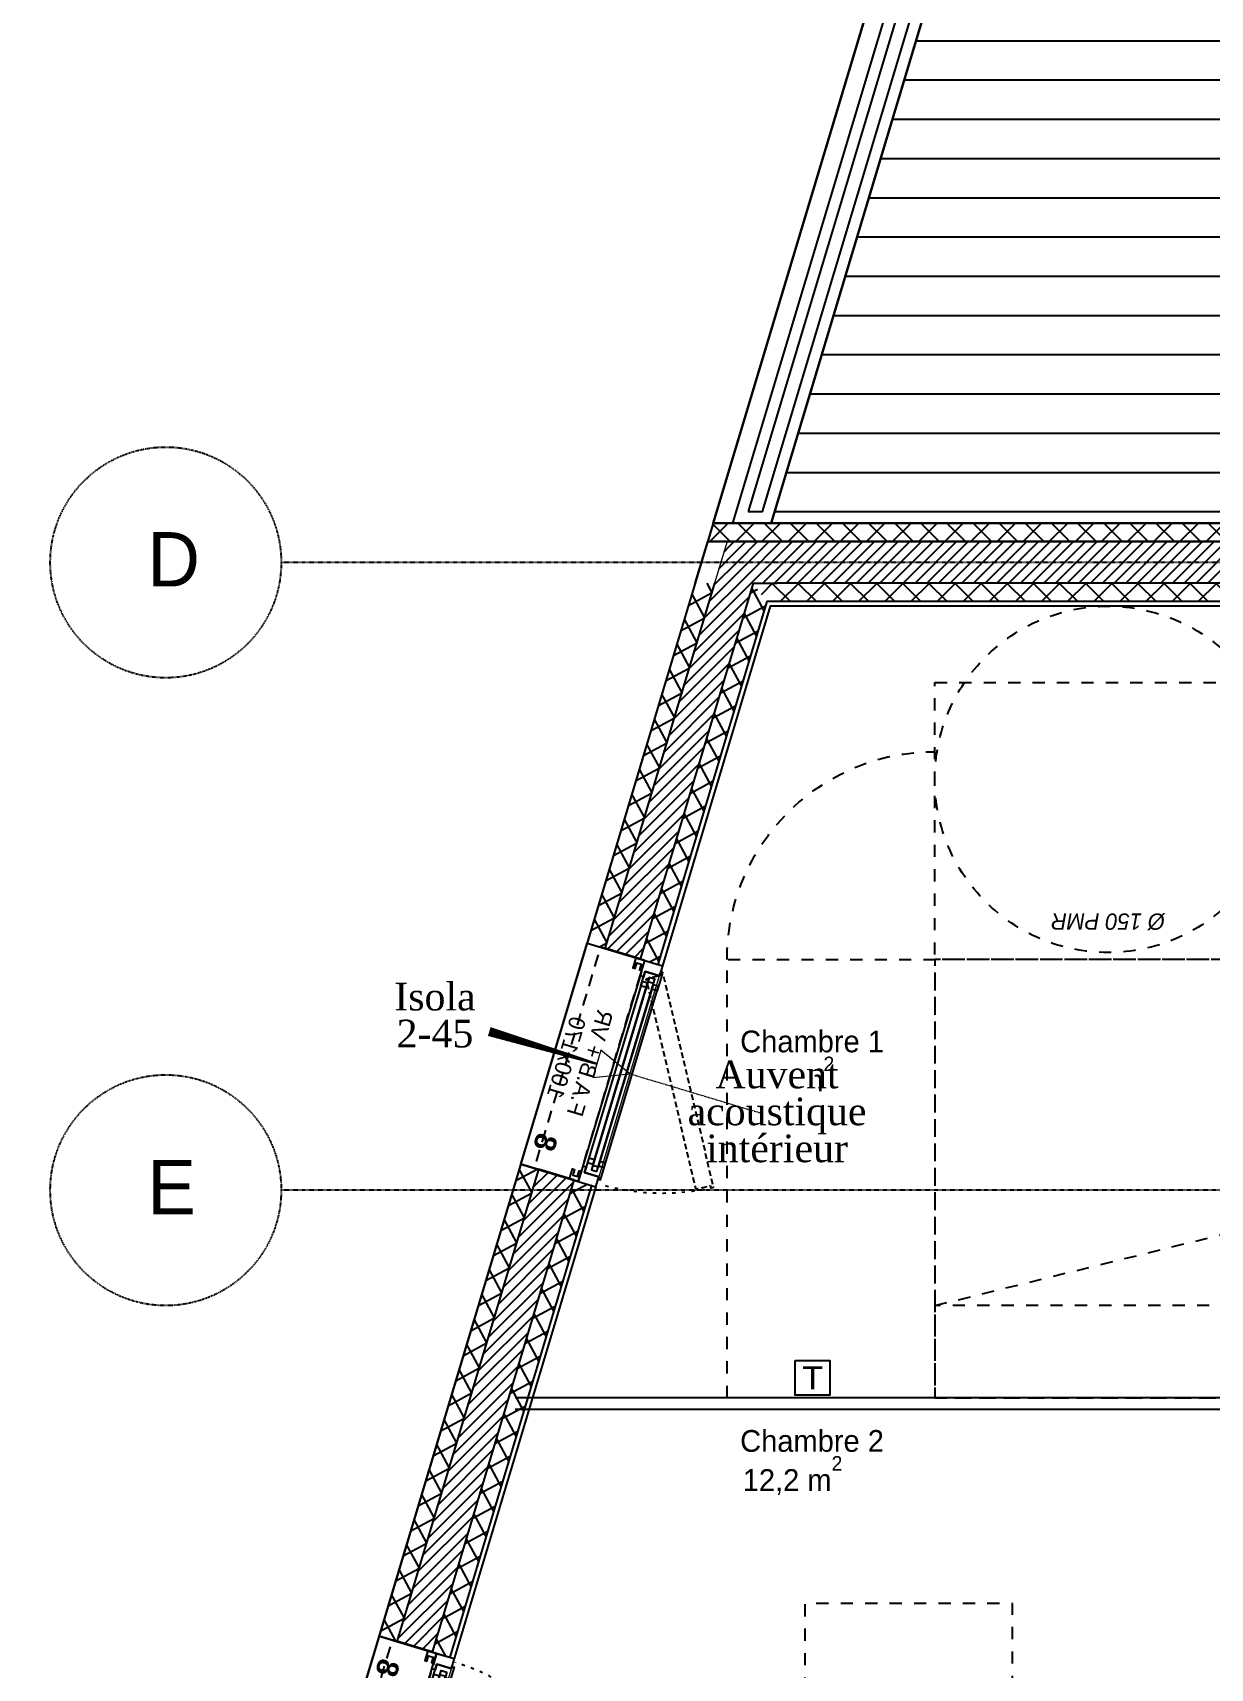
# Model space of a CAD drawing. Extents: x -2932 to 12371, y 2178 to 6224.
# Drawn here: x 2853 to 3363, y 3054 to 3763 of the extents above; entities that cross this region are included whole.
import ezdxf

# ---------------------------------------------------------------- set-up
doc = ezdxf.new("R2010")
doc.units = 0
for name, pattern in [('ACAD_ISO03W100', [0.295276, 0.11811, -0.177165]), ('Style de ligne -1', [0.41664, 0.20828, -0.20836]), ('Style de ligne -14', [0.147638, 0.098425, -0.049213]), ('Style de ligne -17', [0.347222, 0.20828, -0.138942]), ('Style de ligne -18', [0.164042, 0.054681, -0.109361]), ('Style de ligne -5', [0.20828, 0.069425, -0.138855]), ('VW-01', [0.41656, 0.20828, -0.20828])]:
    doc.linetypes.add(name, pattern=pattern)
for name, color, linetype in [('B amÈnagement intÈrieur_Hatch', 252, 'Continuous'), ('B aménagement intérieur', 252, 'Continuous'), ('B GÈnÈral_Hatch', 252, 'Continuous'), ('B Général', 252, 'Continuous'), ('C ANNOTATIONS-axes horizontaux', 252, 'Style de ligne -1'), ('C ANNOTATIONS-PMR', 252, 'Style de ligne -5'), ('C ANNOTATIONS-prestations', 252, 'Continuous'), ('C ANNOTATIONS-texte', 252, 'Continuous'), ('C ANNOTATIONS-texte surfaces', 252, 'Continuous'), ('D SURFACES-shab', 252, 'Continuous'), ('prlm-ELEC-CFA', 181, 'Continuous'), ('prlm-VMC', 93, 'Continuous')]:
    doc.layers.add(name, color=color, linetype=linetype)
doc.layers.add('prlm-ZEROPLOT', color=254, linetype='Continuous', plot=False)
doc.styles.add('Eurostile', font='')
doc.styles.add('Eurostile (bold)', font='')
doc.styles.add('Eurostile (italic)', font='')
doc.styles.add('prlm-vmc', font='pala.ttf', dxfattribs={"height": 14})
doc.styles.get("Standard").update_dxf_attribs({"font": 'isocp.shx', "height": 15})
doc.styles.get('Eurostile').set_extended_font_data('Eurostile')
doc.styles.get('Eurostile (bold)').set_extended_font_data('Eurostile', bold=True)
doc.styles.get('Eurostile (italic)').set_extended_font_data('Eurostile', italic=True)
pattern_1 = [(-61.70865, (0, 0), (7.044391, 3.791642), []), (28.29135, (0, 0), (3.791642, -7.044391), [])]
pattern_2 = [(45, (0, 0), (2.4253472, -2.6458333), [])]

# ---------------------------------------------------------------- blocks, each defined once
blk = doc.blocks.new('A n1.Rond 150_PMR')
at = {"layer": 'B Général', "linetype": 'VW-01', "ltscale": 25.4}
blk.add_circle((0, 0), 75, dxfattribs=at)
at = {"layer": 'B Général', "insert": (-61.5, 0), "char_height": 7.059, "attachment_point": 5, "rotation": 90, "line_spacing_factor": 0.894142, "style": 'Eurostile (italic)'}
blk.add_mtext('Ø 150 PMR', dxfattribs=at)
blk = doc.blocks.new('A n1.Lit 90.190')
at = {"layer": 'B Général', "linetype": 'VW-01', "ltscale": 25.4}
blk.add_line((45, 54.99), (-45, 20.35), dxfattribs=at)
at = {"layer": 'B Général', "linetype": 'VW-01', "ltscale": 25.4, "flags": 128}
for points in [[(-45, 95), (45, 95), (45, -95), (-45, -95)], [(-45, 95), (45, 95), (45, 54.99), (-45, 54.99)]]:
    blk.add_lwpolyline(points, close=True, dxfattribs=at)
blk = doc.blocks.new('A n1.Groupe-45-1')
at = {"layer": 'B Général', "linetype": 'VW-01', "ltscale": 25.4}
blk.add_line((70, -114.99), (-70, -80.35), dxfattribs=at)
at = {"layer": 'B Général', "linetype": 'VW-01', "ltscale": 25.4, "flags": 128}
for points in [[(-70, 35), (70, 35), (70, -155), (-70, -155)], [(-70, -114.99), (70, -114.99), (70, -155), (-70, -155)]]:
    blk.add_lwpolyline(points, close=True, dxfattribs=at)
blk = doc.blocks.new('A n1.Lit 140.190_PMR 2')
at = {"layer": 'B Général', "linetype": 'VW-01', "ltscale": 25.4, "flags": 128}
for points in [[(70, 155), (-70, 155), (-70, 35), (70, 35)], [(-70, -155), (-70, 35), (-160, 35), (-160, -155)], [(160, -155), (160, 35), (70, 35), (70, -155)]]:
    blk.add_lwpolyline(points, close=True, dxfattribs=at)
at = {"layer": 'B Général', "linetype": 'VW-01', "ltscale": 25.4}
for centre, start, end in [((-70, 35), 90, 180), ((70, 35), 0, 90)]:
    blk.add_arc(centre, 90, start, end, dxfattribs=at)
at = {"layer": 'B Général'}
blk.add_blockref('A n1.Groupe-45-1', (0, 0), dxfattribs=at)
blk = doc.blocks.new('A n1.T4 A 107 (2D)')
at = {"layer": 'B Général', "linetype": 'Continuous'}
for p, q in [((-143.5, 105.52), (-555.21, 105.52)), ((-143.5, 105.52), (-555.21, 105.52)), ((-143.5, 100.52), (-555.21, 100.52)), ((-143.5, 100.52), (-555.21, 100.52))]:
    blk.add_line(p, q, dxfattribs=at)
at = {"layer": 'D SURFACES-shab', "lineweight": 18, "flags": 128}
for points in [[(-143.5, 448.47), (-444.76, 448.52), (-547.72, 105.52), (-143.5, 105.5)], [(-143.5, 100.52), (-549.22, 100.52), (-631.48, -173.52), (-143.5, -173.52)]]:
    blk.add_lwpolyline(points, close=True, dxfattribs=at)
at = {"layer": 'B Général', "xscale": -1}
blk.add_blockref('A n1.Lit 140.190_PMR 2', (-303.5, 260.52), dxfattribs=at)
at = {"layer": 'B Général', "xscale": -1, "rotation": 180}
blk.add_blockref('A n1.Lit 90.190', (-384.81, -78.52), dxfattribs=at)
at = {"layer": 'C ANNOTATIONS-PMR', "ltscale": 25.4, "rotation": 90}
blk.add_blockref('A n1.Rond 150_PMR', (-298.5, 373.52), dxfattribs=at)
at = {"layer": 'C ANNOTATIONS-texte', "char_height": 9.412, "attachment_point": 8, "line_spacing_factor": 0.894142, "style": 'Eurostile'}
for s, insert in [('Chambre 1', (-426.68, 255.13)), ('Chambre 2', (-426.69, 82.05))]:
    blk.add_mtext(s, dxfattribs=dict(at, insert=insert))
at = {"layer": 'C ANNOTATIONS-texte surfaces', "char_height": 9.412, "attachment_point": 2, "line_spacing_factor": 0.894142, "style": 'Eurostile'}
for s, insert in [('12,1m{\\H0.6667x;\\S2^ ;}', (-436.89, 253.39)), ('12,2 m{\\H0.6667x;\\S2^ ;}', (-435.13, 80.31))]:
    blk.add_mtext(s, dxfattribs=dict(at, insert=insert))
blk = doc.blocks.new('A n1.F 100x170 (allège pleine + VR')
at = {"layer": 'B Général'}
blk.add_line((45, 9), (-45, 9), dxfattribs=at)
at = {"layer": 'B Général', "linetype": 'Continuous', "lineweight": 35}
for p, q in [((-50, 7), (-50, -9)), ((50, 7), (50, -9))]:
    blk.add_line(p, q, dxfattribs=at)
at = {"layer": 'B Général', "linetype": 'Style de ligne -14', "ltscale": 25.4, "flags": 128}
blk.add_lwpolyline([(-35.69, 65.82), (-36.19, 64.95), (-35.32, 64.45), (-38.57, 58.82), (42.63, 11.94), (45.88, 17.57), (46.75, 17.07), (47.25, 17.93)], close=True, dxfattribs=at)
at = {"layer": 'B Général', "flags": 128}
for points in [[(-43, 10.5), (-43, 9), (-50, 9), (-50, 17), (-45.5, 17), (-45.5, 10.5)], [(-43.5, 15.5), (43.5, 15.5), (43.5, 13), (-43.5, 13)], [(-41, 18), (41, 18), (41, 15.5), (-41, 15.5)], [(43, 10.5), (43, 9), (50, 9), (50, 17), (45.5, 17), (45.5, 10.5)], [(-50, 9), (-50, 5), (-45.5, 5), (-45.5, 6), (-48, 6), (-48, 8), (-45.5, 8), (-45.5, 9)], [(-41, 13), (41, 13), (41, 10.5), (-41, 10.5)], [(50, 9), (50, 5), (45.5, 5), (45.5, 6), (48, 6), (48, 8), (45.5, 8), (45.5, 9)]]:
    blk.add_lwpolyline(points, close=True, dxfattribs=at)
at = {"layer": 'B Général', "linetype": 'Continuous', "flags": 128}
for points in [[(-39, 15.5), (-41.5, 15.5), (-41.5, 13), (-39, 13), (-39, 10.5), (-45.5, 10.5), (-45.5, 17), (-46.5, 17), (-46.5, 18), (-39, 18)], [(39, 15.5), (41.5, 15.5), (41.5, 13), (39, 13), (39, 10.5), (45.5, 10.5), (45.5, 17), (46.5, 17), (46.5, 18), (39, 18)]]:
    blk.add_lwpolyline(points, close=True, dxfattribs=at)
at = {"layer": 'B Général', "linetype": 'Style de ligne -17', "ltscale": 25.4, "flags": 128}
blk.add_lwpolyline([(-50, 9), (50, 9), (50, -11), (-50, -11)], close=True, dxfattribs=at)
at = {"layer": 'B Général', "flags": 128}
blk.add_lwpolyline([(-50, -9), (-50, -17), (50, -17), (50, -9)], dxfattribs=at)
at = {"layer": 'B Général'}
blk.add_circle((47, 17.5), 0.5, dxfattribs=at)
at = {"layer": 'B Général', "linetype": 'Style de ligne -18', "ltscale": 25.4}
blk.add_arc((49, 17.5), 97.5, 150.29382, 179.70618, dxfattribs=at)
at = {"layer": 'B Général', "insert": (-23.11, 2.65), "char_height": 7.059, "attachment_point": 1, "line_spacing_factor": 0.894142, "style": 'Eurostile'}
blk.add_mtext('F.A.B + VR', dxfattribs=at)
at = {"layer": 'C ANNOTATIONS-prestations', "rotation": 360, "line_spacing_factor": 0.894142}
for s, insert, char_height, attachment_point, style in [('8', (-41.34, -4.77), 9.41, 1, 'Eurostile (bold)'), ('100x170', (0, -7.82), 7.059, 2, 'Eurostile')]:
    blk.add_mtext(s, dxfattribs=dict(at, insert=insert, char_height=char_height, attachment_point=attachment_point, style=style))
blk = doc.blocks.new('xi.EA')
at = {"layer": 'prlm-VMC', "color": 0, "linetype": 'ByBlock', "lineweight": 5, "flags": 128}
blk.add_lwpolyline([(-6.17, -15), (6.17, -15), (0, 0)], close=True, dxfattribs=at)
at = {"layer": 'prlm-VMC', "color": 0, "linetype": 'ByBlock', "lineweight": -2, "flags": 128}
blk.add_lwpolyline([(0, -15, 1, 4, 0), (0, -63.63, 1, 1, 0)], format="xyseb", dxfattribs=at)
at = {"layer": 'prlm-VMC', "color": 0, "linetype": 'ByBlock', "lineweight": 5}
blk.add_solid([(0, 0), (6.17, -15), (-6.17, -15), (0, 0)], dxfattribs=at)
at = {"layer": 'prlm-ZEROPLOT', "color": 250, "linetype": 'ACAD_ISO03W100', "lineweight": 0, "ltscale": 0.2}
blk.add_lwpolyline([(0, 0), (0, 60)], dxfattribs=at)
blk = doc.blocks.new('xi.TEL')
at = {"layer": 'prlm-ELEC-CFA', "color": 0, "linetype": 'ByBlock', "lineweight": -2, "flags": 128}
blk.add_lwpolyline([(-7.5, 7.5), (7.5, 7.5), (7.5, -7.5), (-7.5, -7.5)], close=True, dxfattribs=at)
at = {"layer": 'prlm-ELEC-CFA', "color": 0, "linetype": 'ByBlock', "insert": (0, 0), "char_height": 10, "width": 11.36, "attachment_point": 5}
blk.add_mtext('{\\fVerdana|b0|i0|c0|p34;T}', dxfattribs=at)

msp = doc.modelspace()

# ---------------------------------------------------------------- hatches: boundary and pattern name
at = {"layer": 'B amÈnagement intÈrieur_Hatch', "linetype": 'Continuous'}
h = msp.add_hatch(dxfattribs=at)
h.set_pattern_fill('H_BARDAGE V 150', color=256, angle=90, style=0, pattern_type=2)
h.set_pattern_definition([(180, (3342.975, 3912.389), (1e-15, 17), [])])
h.paths.add_polyline_path([(3173.03, 3550.389), (3512.92, 3550.389), (3512.92, 4282.389), (3392.761, 4282.389)])
at = {"layer": 'B GÈnÈral_Hatch', "linetype": 'Continuous'}
h = msp.add_hatch(dxfattribs=at)
h.set_pattern_fill('02_ISOLANT', color=256, style=0, pattern_type=2)
h.set_pattern_definition([(45, (0, 0), (-5.656854, 5.656854), []), (135, (0, 0), (5.656854, 5.656854), [])])
h.paths.add_polyline_path([(3145.571, 3542.389), (3520.92, 3542.389), (3520.92, 3550.389), (3147.972, 3550.389)])
h = msp.add_hatch(dxfattribs=at)
h.set_pattern_fill('50_BETON', color=256, style=0, pattern_type=2)
h.set_pattern_definition(pattern_2)
h.paths.add_polyline_path([(3116.332, 3361.507), (3165.225, 3524.389), (3153.923, 3542.389), (3101.007, 3366.107)])
h = msp.add_hatch(dxfattribs=at)
h.set_pattern_fill('50_BETON', color=256, style=0, pattern_type=2)
h.set_pattern_definition(pattern_2)
h.paths.add_polyline_path([(3153.923, 3542.389), (3165.225, 3524.389), (3857.92, 3524.389), (3875.92, 3542.389)])
h = msp.add_hatch(dxfattribs=at)
h.set_pattern_fill('02_ISOLANT', color=256, angle=163.291351, style=0, pattern_type=2)
h.set_pattern_definition([(208.29135, (0, 0), (3.791642, -7.044391), []), (298.29135, (0, 0), (-7.044391, -3.791642), [])])
h.paths.add_polyline_path([(3101.007, 3366.107), (3148.52, 3524.389), (3140.167, 3524.389), (3093.345, 3368.407)])
h = msp.add_hatch(dxfattribs=at)
h.set_pattern_fill('02_ISOLANT', color=256, angle=163.291351, style=0, pattern_type=2)
h.set_pattern_definition([(208.29135, (0, 0), (3.791642, -7.044391), []), (298.29135, (0, 0), (-7.044391, -3.791642), [])])
h.paths.add_polyline_path([(3123.994, 3359.207), (3171.177, 3516.389), (3165.225, 3524.389), (3116.332, 3361.507)])
h = msp.add_hatch(dxfattribs=at)
h.set_pattern_fill('02_ISOLANT', color=256, style=0, pattern_type=2)
h.set_pattern_definition([(45, (0, 0), (-5.656854, 5.656854), []), (135, (0, 0), (5.656854, 5.656854), [])])
h.paths.add_polyline_path([(3165.225, 3524.389), (3171.177, 3516.389), (3559.92, 3516.389), (3559.92, 3524.389)])
h = msp.add_hatch(dxfattribs=at)
h.set_pattern_fill('02_ISOLANT', color=256, angle=-106.708649, style=0, pattern_type=2)
h.set_pattern_definition(pattern_1)
h.paths.add_polyline_path([(3072.257, 3270.329), (3064.594, 3272.629), (3003.231, 3068.206), (3010.893, 3065.906)])
h = msp.add_hatch(dxfattribs=at)
h.set_pattern_fill('50_BETON', color=256, style=0, pattern_type=2)
h.set_pattern_definition(pattern_2)
h.paths.add_polyline_path([(3087.581, 3265.729), (3072.257, 3270.329), (3010.893, 3065.906), (3026.218, 3061.306)])
h = msp.add_hatch(dxfattribs=at)
h.set_pattern_fill('02_ISOLANT', color=256, angle=-106.708649, style=0, pattern_type=2)
h.set_pattern_definition(pattern_1)
h.paths.add_polyline_path([(3095.243, 3263.429), (3087.581, 3265.729), (3026.218, 3061.306), (3033.88, 3059.006)])

# ---------------------------------------------------------------- linework, layer by layer
at = {"layer": 'B aménagement intérieur', "linetype": 'Continuous', "flags": 128}
msp.add_lwpolyline([(3173.03, 3550.389), (3512.92, 3550.389), (3512.92, 4282.389), (3392.761, 4282.389)], close=True, dxfattribs=at)
at = {"layer": 'B Général', "linetype": 'Continuous'}
for p, q in [((3333.906, 4169.798), (3147.972, 3550.389)), ((3140.167, 3524.389), (3145.571, 3542.389)), ((3153.923, 3542.389), (3145.571, 3542.389)), ((3875.92, 3542.389), (3153.923, 3542.389)), ((3140.167, 3524.389), (3093.345, 3368.407)), ((3140.167, 3524.389), (3093.345, 3368.407)), ((3148.52, 3524.389), (3101.007, 3366.107)), ((3165.225, 3524.389), (3116.332, 3361.507)), ((3165.225, 3524.389), (3175.666, 3524.389)), ((3857.92, 3524.389), (3175.666, 3524.389)), ((3559.92, 3524.389), (3175.666, 3524.389)), ((3559.92, 3524.389), (3175.666, 3524.389)), ((3171.177, 3516.389), (3123.994, 3359.207)), ((3171.177, 3516.389), (3123.994, 3359.207)), ((3559.92, 3516.389), (3171.177, 3516.389)), ((3172.664, 3514.389), (3125.909, 3358.632)), ((3172.664, 3514.389), (3125.909, 3358.632)), ((3559.92, 3514.389), (3172.664, 3514.389)), ((3559.92, 3514.389), (3172.664, 3514.389)), ((3093.345, 3368.407), (3125.909, 3358.632)), ((3064.594, 3272.629), (3003.231, 3068.206)), ((3064.594, 3272.629), (3003.231, 3068.206)), ((3072.257, 3270.329), (3010.893, 3065.906)), ((3064.594, 3272.629), (3097.159, 3262.854)), ((3087.581, 3265.729), (3026.218, 3061.306)), ((3095.243, 3263.429), (3033.88, 3059.006)), ((3095.243, 3263.429), (3033.88, 3059.006)), ((3097.159, 3262.854), (3035.795, 3058.431)), ((3097.159, 3262.854), (3035.795, 3058.431)), ((3003.231, 3068.206), (3035.795, 3058.431))]:
    msp.add_line(p, q, dxfattribs=at)
at = {"layer": 'B Général', "linetype": 'Continuous', "lineweight": 18}
for p, q in [((3153.923, 3542.389), (3148.52, 3524.389)), ((3875.92, 3542.389), (3153.923, 3542.389)), ((3148.52, 3524.389), (3101.007, 3366.107)), ((3165.225, 3524.389), (3116.332, 3361.507)), ((3175.666, 3524.389), (3165.225, 3524.389)), ((3857.92, 3524.389), (3175.666, 3524.389)), ((3072.257, 3270.329), (3010.893, 3065.906)), ((3087.581, 3265.729), (3026.218, 3061.306))]:
    msp.add_line(p, q, dxfattribs=at)
at = {"layer": 'B Général', "linetype": 'Continuous', "flags": 128}
for points in [[(3156.325, 3550.389), (3173.03, 3550.389), (3435.12, 4423.5), (3418.414, 4423.5)], [(3163.046, 3555.389), (3169.311, 3555.389), (3428.398, 4418.5), (3422.134, 4418.5)], [(3145.571, 3542.389), (3520.92, 3542.389), (3520.92, 3550.389), (3147.972, 3550.389)]]:
    msp.add_lwpolyline(points, close=True, dxfattribs=at)
at = {"layer": 'C ANNOTATIONS-axes horizontaux'}
for p, q in [((12370.813, 3533.389), (2960.813, 3533.389)), ((12370.813, 3261.389), (2960.813, 3261.389))]:
    msp.add_line(p, q, dxfattribs=at)
for centre in [(2910.813, 3533.389), (2910.813, 3261.389)]:
    msp.add_circle(centre, 50, dxfattribs=at)
at = {"layer": 'prlm-ZEROPLOT'}
msp.add_lwpolyline([(3147.972, 3550.389), (3333.483, 4168.389), (3512.92, 4168.613), (3512.92, 3550.389)], close=True, dxfattribs=at)

# ---------------------------------------------------------------- block references
at = {"layer": 'B aménagement intérieur'}
msp.add_blockref('A n1.T4 A 107 (2D)', (3617.424, 3065.871), dxfattribs=at)
at = {"layer": 'B Général', "xscale": -1, "rotation": 253.2913508696222}
msp.add_blockref('A n1.F 100x170 (allège pleine + VR', (3095.252, 3315.63), dxfattribs=at)
at = {"layer": 'B Général', "rotation": 253.2913508696222}
msp.add_blockref('A n1.F 100x170 (allège pleine + VR', (3005.138, 3015.429), dxfattribs=at)
at = {"layer": 'prlm-ELEC-CFA'}
msp.add_blockref('xi.TEL', (3190.977, 3180.086), dxfattribs=at)

# ---------------------------------------------------------------- texts
at = {"layer": 'C ANNOTATIONS-axes horizontaux', "char_height": 23.53, "attachment_point": 1, "line_spacing_factor": 0.894142, "style": 'Eurostile'}
for s, insert in [('D', (2902.894, 3546.512)), ('E', (2902.894, 3274.512))]:
    msp.add_mtext(s, dxfattribs=dict(at, insert=insert))

# ---------------------------------------------------------------- next in the draw order: texts
at = {"layer": 'prlm-VMC', "insert": (3027.421, 3337.187), "char_height": 12, "width": 20.51, "attachment_point": 5, "line_spacing_factor": 0.8, "style": 'prlm-vmc', "bg_fill": 3, "box_fill_scale": 1.1, "bg_fill_color": 256, "bg_fill_transparency": 0}
msp.add_mtext('Isola\\P2-45', dxfattribs=at)
at = {"layer": 'prlm-VMC', "insert": (3175.577, 3295.451), "char_height": 12, "width": 20.51, "attachment_point": 5, "line_spacing_factor": 0.8, "style": 'prlm-vmc', "bg_fill": 2}
msp.add_mtext('Auvent acoustique intérieur', dxfattribs=at)

# ---------------------------------------------------------------- next in the draw order: linework, layer by layer
at = {"layer": 'prlm-ZEROPLOT', "ltscale": 25}
msp.add_lwpolyline([(6215.888, 3517.389), (4931.965, 3517.389), (4931.965, 2568.403), (4331.442, 2568.403), (4331.442, 2828.226), (3662.92, 2828.226), (3662.92, 2568.403), (2853.201, 2568.403), (3148.106, 3550.389), (3512.92, 3550.389), (3512.92, 4168.613)], dxfattribs=at)

# ---------------------------------------------------------------- next in the draw order: block references
at = {"layer": 'prlm-VMC', "rotation": 253.2913508462779}
msp.add_blockref('xi.EA', (3111.863, 3311.839), dxfattribs=at)

doc.saveas('drawing.dxf')
